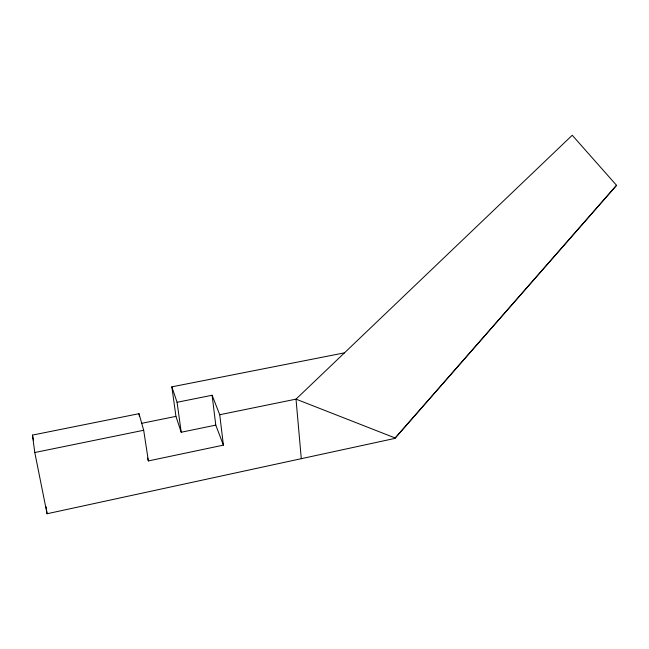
<?xml version="1.0" encoding="UTF-8"?>
<svg xmlns="http://www.w3.org/2000/svg" width="649" height="649" viewBox="0 0 649 649"><rect width="100%" height="100%" fill="white"/><g stroke="black" fill="none" stroke-linecap="round" stroke-linejoin="round"><path stroke-width="0.97" d="M219.727 414.735L296.017 399.143L572.248 135.252L616.55 185.322L394.835 438.424L47.069 513.748L34.786 452.523L32.45 435.098L138.991 413.689L143.68 430.271L148.378 460.928L223.402 445.133L219.727 414.735L212.109 395.265L177.08 402.283L171.839 386.845L344.473 352.853M394.835 438.424L616.55 185.322M171.839 386.845L175.944 416.374L181.209 432.25L215.776 425.119L223.402 445.133M34.786 452.523L143.68 430.271M141.377 423.383L175.944 416.374M394.811 437.848L296.017 399.143L301.29 458.681M147.591 458.089L148.378 460.928M32.45 435.098L33.44 440.022M138.991 413.689L139.446 416.617M46.103 506.804L47.069 513.748M177.08 402.283L181.209 432.25M212.109 395.265L215.776 425.119"/></g></svg>
